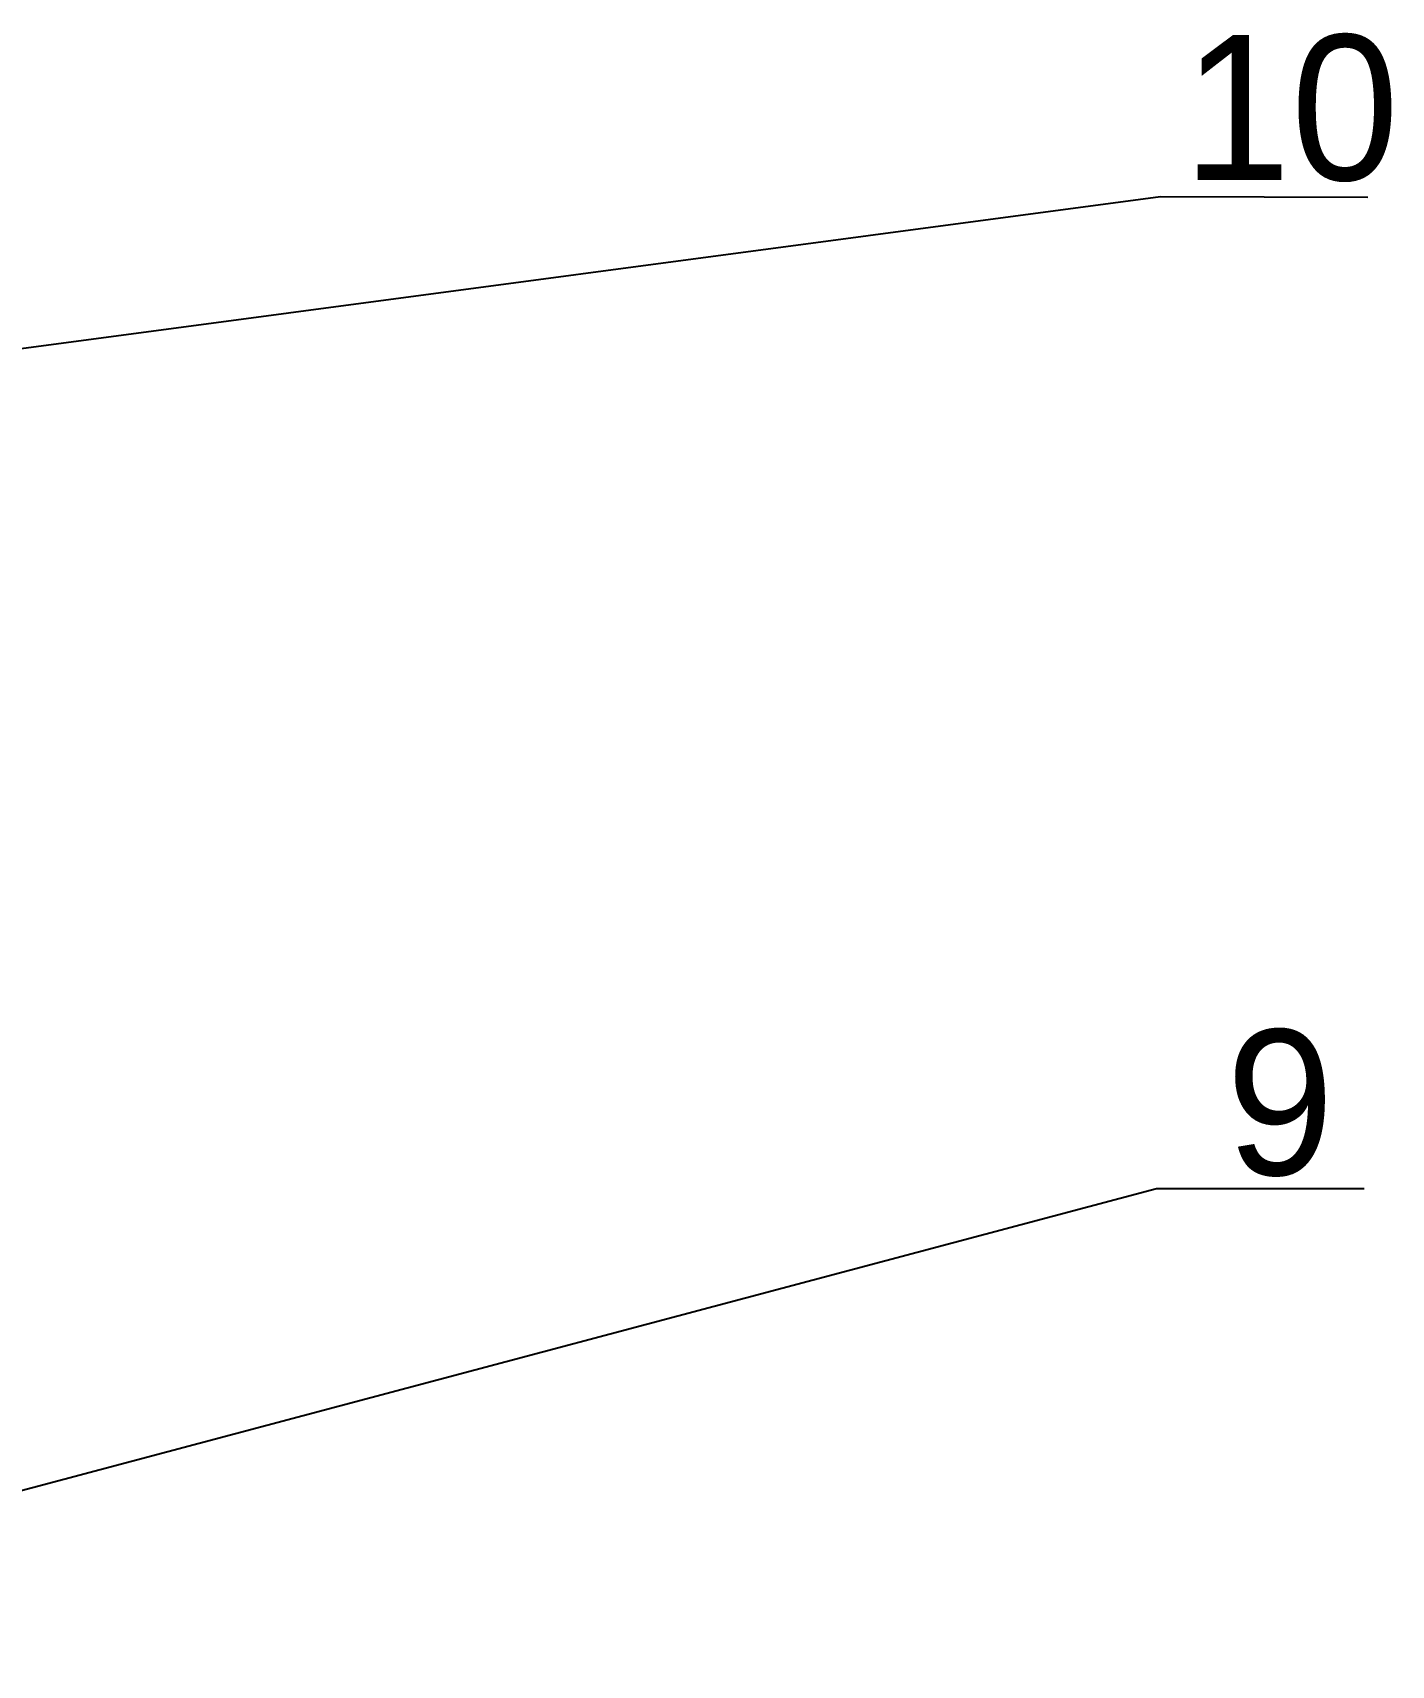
# Model space of a CAD drawing. Header units: millimetres. Extents: x 127 to 2222, y 23 to 864.
# Drawn here: x 391.9 to 522.9, y 453.5 to 610.9 of the extents above; entities that cross this region are included whole.
import ezdxf

# ---------------------------------------------------------------- set-up
doc = ezdxf.new("R2010")
doc.units = ezdxf.units.MM

msp = doc.modelspace()

# ---------------------------------------------------------------- linework, layer by layer
for p, q in [((346.49, 574.56), (500.64, 595.1)), ((500.64, 595.1), (520.64, 595.03)), ((327.58, 453.53), (500.27, 499.51)), ((500.27, 499.51), (520.27, 499.51))]:
    msp.add_line(p, q)

# ---------------------------------------------------------------- texts
at = {"char_height": 14, "attachment_point": 1}
for s, insert in [('10', (502.81, 610.69)), ('9', (506.97, 514.8))]:
    msp.add_mtext_dynamic_manual_height_columns(s, width=21.0856, gutter_width=17.5, heights=[0], dxfattribs=dict(at, insert=insert))

doc.saveas('drawing.dxf')
